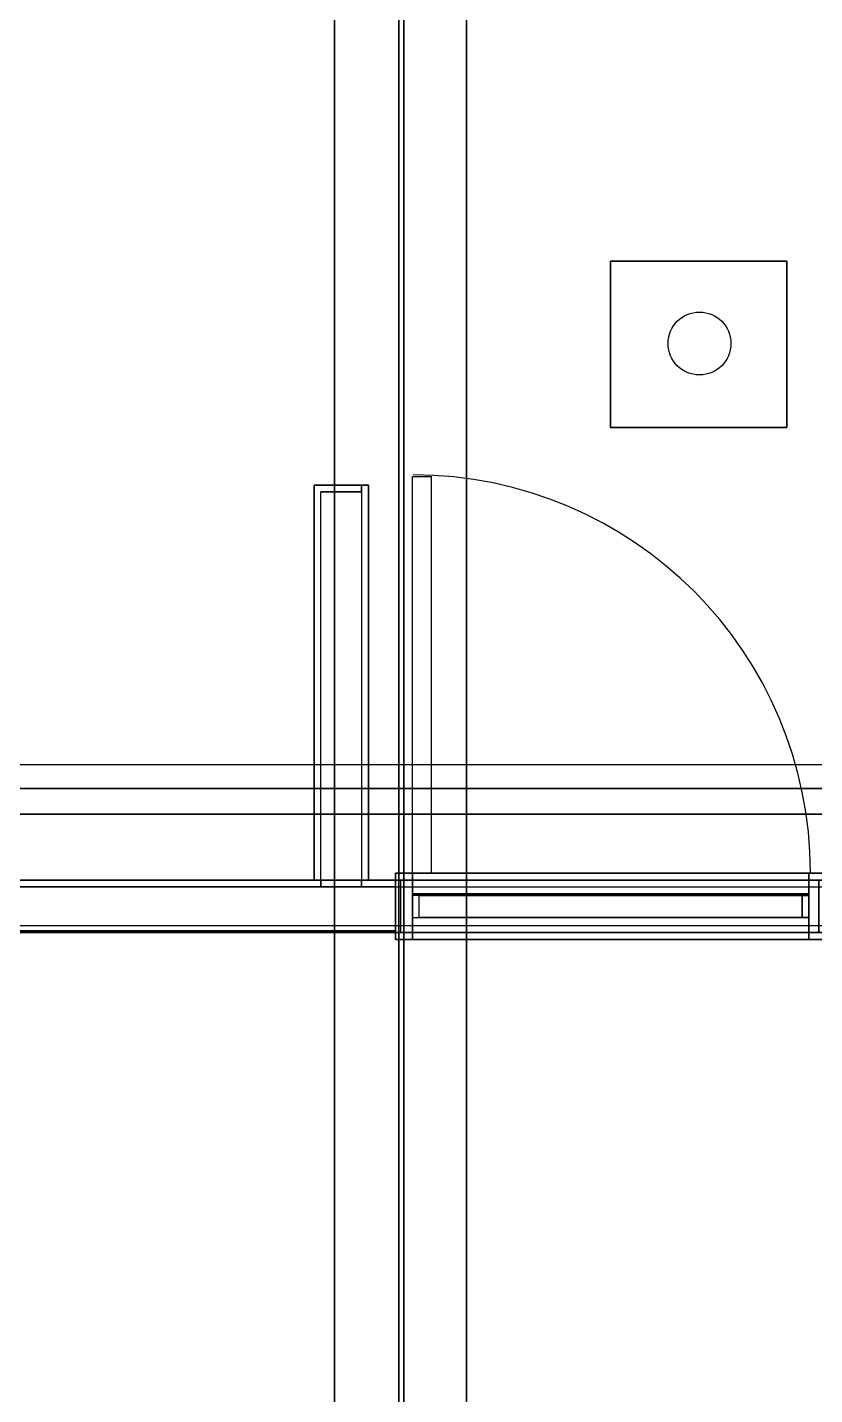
# Model space of a CAD drawing. Header units: metres. Extents: x 114 to 218, y 8 to 180.
# Drawn here: x 174.4 to 181.55, y 62.93 to 75.33 of the extents above; entities that cross this region are included whole.
import ezdxf

# ---------------------------------------------------------------- set-up
doc = ezdxf.new("R2010")
doc.units = ezdxf.units.M
doc.header["$MEASUREMENT"] = 0
for name, color, linetype in [('_Route', 7, 'Continuous'), ('A-2D-DOOR', 7, 'Continuous'), ('A-2D-I-WALL', 7, 'Continuous'), ('A-3D-DOOR', 7, 'Continuous'), ('A-3D-DOOR-FRAM', 7, 'Continuous'), ('A-3D-I-WALL', 7, 'Continuous'), ('E-LIGHT', 7, 'Continuous'), ('PL-WA-Pipe', 7, 'Continuous'), ('S-3D-BEAM', 7, 'Continuous')]:
    doc.layers.add(name, color=color, linetype=linetype)

msp = doc.modelspace()

# ---------------------------------------------------------------- linework, layer by layer
at = {"layer": '_Route', "color": 4, "true_color": 0x00ffff}
msp.add_lwpolyline([(168.404, 68.428), (199.875, 68.428), (199.875, 77.642)], dxfattribs=at)
msp.add_lwpolyline([(168.404, 68.428), (199.875, 68.428), (199.875, 77.642)], dxfattribs=at)
at = {"layer": 'A-2D-DOOR', "color": 9, "true_color": 0xbababa}
for points in [[(177.895, 67.659), (177.895, 71.258), (178.064, 71.258), (178.064, 67.659)], [(177.895, 67.659), (177.895, 67.059), (177.741, 67.059), (177.741, 67.659), (177.895, 67.659)], [(177.895, 67.659), (178.064, 67.659)], [(181.494, 67.659), (181.494, 67.059), (181.648, 67.059), (181.648, 67.659), (181.494, 67.659)]]:
    msp.add_lwpolyline(points, dxfattribs=at)
msp.add_arc((177.902, 67.667), 3.607, 0, 90, dxfattribs=at)
at = {"layer": 'A-2D-I-WALL', "color": 9, "true_color": 0xbababa}
for points in [[(177.495, 67.598), (177.495, 71.181), (177.003, 71.181), (177.003, 67.598)], [(177.064, 67.536), (177.064, 71.12), (177.433, 71.12), (177.433, 67.536)], [(177.064, 67.536), (170.542, 67.536)], [(177.003, 67.598), (170.604, 67.598)], [(177.741, 67.536), (177.433, 67.536)], [(177.741, 67.598), (177.495, 67.598)], [(177.741, 67.182), (158.975, 67.182)], [(158.975, 67.121), (177.741, 67.121)]]:
    msp.add_lwpolyline(points, dxfattribs=at)
at = {"layer": 'A-3D-DOOR', "color": 31, "true_color": 0xffbf7f}
for points in [[(177.895, 67.474), (177.895, 67.659)], [(177.895, 67.659), (177.895, 67.474)], [(177.895, 67.659), (181.494, 67.659), (177.895, 67.659)], [(181.494, 67.474), (181.494, 67.659)], [(181.494, 67.474), (181.494, 67.659)], [(181.494, 67.659), (181.494, 67.659)], [(181.494, 67.659), (181.494, 67.659)], [(177.895, 67.474), (181.494, 67.474), (177.895, 67.474)], [(177.895, 67.474), (177.895, 67.474)], [(181.494, 67.474), (181.494, 67.474)], [(181.494, 67.474), (181.494, 67.474)]]:
    msp.add_lwpolyline(points, dxfattribs=at)
at = {"layer": 'A-3D-DOOR-FRAM', "color": 31, "true_color": 0xffbf7f}
for points in [[(177.741, 67.059), (177.741, 67.659), (177.741, 67.059)], [(177.895, 67.059), (177.895, 67.059), (177.741, 67.059), (181.648, 67.059), (181.494, 67.059), (177.895, 67.059), (177.895, 67.659), (177.741, 67.659), (181.648, 67.659), (181.494, 67.659), (177.895, 67.659), (177.895, 67.659)], [(177.741, 67.659), (177.741, 67.659)], [(177.741, 67.659), (177.741, 67.659)], [(177.895, 67.059), (177.895, 67.659)], [(181.494, 67.059), (181.494, 67.659), (181.494, 67.059)], [(181.494, 67.659), (181.494, 67.659)], [(181.494, 67.659), (181.494, 67.659)], [(181.494, 67.259), (181.494, 67.459), (177.895, 67.459), (177.895, 67.259), (177.956, 67.259), (177.956, 67.459), (177.895, 67.459), (177.895, 67.259), (181.494, 67.259), (181.433, 67.259), (177.956, 67.259), (177.956, 67.459), (181.433, 67.459), (181.494, 67.459)], [(177.895, 67.459), (177.895, 67.459)], [(177.956, 67.459), (177.956, 67.459)], [(177.956, 67.459), (177.956, 67.459)], [(181.433, 67.259), (181.433, 67.459), (181.433, 67.259)], [(181.433, 67.459), (181.433, 67.459)], [(181.494, 67.459), (181.494, 67.259)], [(181.494, 67.459), (181.494, 67.459)], [(177.895, 67.259), (177.895, 67.259)], [(177.895, 67.259), (177.895, 67.259)], [(177.956, 67.259), (177.956, 67.259)], [(177.956, 67.259), (177.956, 67.259)], [(181.433, 67.259), (181.433, 67.259)], [(181.494, 67.259), (181.494, 67.259)], [(177.741, 67.059), (177.741, 67.059)], [(177.741, 67.059), (177.741, 67.059)], [(181.494, 67.059), (181.494, 67.059)], [(181.494, 67.059), (181.494, 67.059)]]:
    msp.add_lwpolyline(points, dxfattribs=at)
at = {"layer": 'A-3D-I-WALL', "color": 42, "true_color": 0xdda500}
for points in [[(177.064, 71.181), (177.003, 71.181), (177.003, 67.598), (177.064, 67.598), (177.064, 71.12), (177.433, 71.12), (177.433, 71.181), (177.064, 71.181)], [(177.495, 67.598), (177.495, 71.181), (177.433, 71.181), (177.433, 71.12), (177.433, 67.598), (177.495, 67.598), (177.003, 67.598), (177.003, 71.181)], [(177.003, 71.181), (177.064, 71.181), (177.433, 71.181), (177.495, 71.181)], [(177.495, 67.598), (177.003, 67.598), (177.003, 71.181), (177.495, 71.181), (177.495, 67.598), (177.495, 71.181)], [(177.003, 71.181), (177.003, 71.181)], [(177.003, 71.181), (177.003, 71.181)], [(177.064, 71.181), (177.064, 71.181)], [(177.064, 71.181), (177.064, 71.181)], [(177.433, 71.12), (177.064, 71.12)], [(177.064, 71.12), (177.064, 71.12)], [(177.433, 71.181), (177.433, 71.181)], [(177.433, 71.181), (177.433, 71.181)], [(177.433, 71.12), (177.433, 71.12)], [(177.495, 71.181), (177.495, 71.181)], [(177.495, 71.181), (177.495, 71.181)], [(165.482, 67.598), (167.389, 67.598), (167.881, 67.598), (177.003, 67.598), (177.495, 67.598), (183.478, 67.598), (183.971, 67.598), (190, 67.598)], [(165.482, 67.598), (167.389, 67.598), (167.881, 67.598), (170.112, 67.598), (170.604, 67.598), (177.003, 67.598), (177.495, 67.598), (177.787, 67.598), (177.787, 67.121)], [(167.82, 67.598), (167.82, 67.536), (177.064, 67.536), (177.064, 67.598), (177.003, 67.598), (167.881, 67.598), (167.82, 67.598)], [(177.003, 67.598), (177.003, 67.598)], [(177.003, 67.598), (177.003, 67.598)], [(177.003, 67.598), (177.003, 67.598)], [(177.003, 67.598), (177.003, 67.598)], [(177.003, 67.598), (177.003, 67.598)], [(177.003, 67.598), (177.003, 67.598)], [(177.064, 67.598), (177.064, 67.536), (177.433, 67.536), (177.433, 67.598)], [(177.064, 67.598), (177.064, 67.598)], [(177.064, 67.598), (177.064, 67.598)], [(177.064, 67.536), (177.064, 67.536)], [(177.433, 67.536), (177.064, 67.536)], [(177.064, 67.536), (177.064, 67.536)], [(177.433, 67.598), (177.433, 67.598)], [(183.54, 67.598), (183.478, 67.598), (177.495, 67.598), (177.433, 67.598), (177.433, 67.536), (183.54, 67.536), (183.54, 67.598)], [(177.433, 67.598), (177.433, 67.598)], [(177.433, 67.536), (177.433, 67.536)], [(177.433, 67.536), (177.433, 67.536)], [(177.495, 67.598), (177.495, 67.598)], [(177.495, 67.598), (177.495, 67.598)], [(177.495, 67.598), (177.495, 67.598)], [(177.495, 67.598), (177.495, 67.598)], [(177.495, 67.598), (177.495, 67.598)], [(185.878, 67.121), (185.878, 67.598), (183.971, 67.598), (183.478, 67.598), (181.586, 67.598), (181.586, 67.121), (181.586, 67.598), (177.787, 67.598), (177.787, 67.121)], [(177.787, 67.598), (177.787, 67.598)], [(165.482, 67.121), (190, 67.121), (190, 67.182), (165.482, 67.182), (165.482, 67.121)], [(165.482, 67.136), (177.741, 67.136), (177.741, 67.121), (177.741, 67.136), (165.482, 67.136)], [(165.482, 67.121), (177.741, 67.121), (165.482, 67.121), (177.787, 67.121), (181.586, 67.121), (185.878, 67.121), (189.677, 67.121), (190, 67.121), (189.723, 67.121), (190, 67.121), (165.482, 67.121)], [(177.741, 67.136), (177.741, 67.136)], [(177.741, 67.121), (177.741, 67.121)], [(177.741, 67.121), (177.741, 67.121)], [(177.787, 67.121), (177.787, 67.121)]]:
    msp.add_lwpolyline(points, dxfattribs=at)
at = {"layer": 'E-LIGHT', "color": 5, "true_color": 0x0000ff}
for points in [[(179.694, 71.704), (179.694, 73.212), (181.294, 73.212), (181.294, 71.704), (181.294, 73.212), (179.694, 73.212), (179.694, 71.704)], [(179.694, 73.212), (179.694, 73.212)], [(179.694, 73.212), (179.694, 73.212)], [(181.294, 73.212), (181.294, 73.212)], [(181.294, 73.212), (181.294, 73.212)], [(180.494, 72.735), (180.494, 72.735)], [(180.202, 72.458), (180.202, 72.458)], [(180.771, 72.458), (180.771, 72.458)], [(180.494, 72.166), (180.494, 72.166)], [(181.294, 71.704), (179.694, 71.704), (181.294, 71.704)], [(179.694, 71.704), (179.694, 71.704)], [(179.694, 71.704), (179.694, 71.704)], [(181.294, 71.704), (181.294, 71.704)], [(181.294, 71.704), (181.294, 71.704)]]:
    msp.add_lwpolyline(points, dxfattribs=at)
msp.add_circle((180.502, 72.466), 0.285, dxfattribs=at)
msp.add_circle((180.502, 72.466), 0.285, dxfattribs=at)
at = {"layer": 'PL-WA-Pipe', "color": 241, "true_color": 0xff7f9f}
for points in [[(182.509, 68.643), (168.973, 68.643)], [(182.509, 68.643), (168.973, 68.643)], [(182.509, 68.643), (168.973, 68.643)], [(182.509, 68.643), (168.973, 68.643)], [(182.509, 68.428), (168.958, 68.428)], [(182.509, 68.428), (168.958, 68.428)], [(182.509, 68.428), (168.973, 68.428)], [(182.509, 68.428), (168.973, 68.428)], [(182.509, 68.197), (168.973, 68.197)], [(168.973, 68.197), (182.509, 68.197)], [(182.509, 68.197), (168.973, 68.197)], [(168.973, 68.197), (182.509, 68.197)]]:
    msp.add_lwpolyline(points, dxfattribs=at)
at = {"layer": 'S-3D-BEAM', "color": 4, "true_color": 0x00ffff}
for points in [[(177.187, 78.719), (177.187, 24.529), (177.187, 78.719)], [(178.387, 24.529), (177.187, 24.529), (177.187, 24.529), (177.187, 78.719), (178.387, 78.719), (178.387, 24.529)], [(177.187, 24.529), (178.387, 24.529), (178.387, 24.529), (178.387, 78.719), (177.187, 78.719), (177.187, 24.529)], [(177.187, 78.719), (177.187, 24.529), (177.187, 78.719)], [(177.772, 24.529), (177.187, 24.529), (177.187, 24.529), (177.187, 78.719), (177.772, 78.719), (177.772, 24.529)], [(177.772, 24.529), (177.187, 24.529), (177.772, 24.529), (177.772, 24.529), (177.772, 78.719), (177.187, 78.719), (177.187, 24.529), (178.387, 24.529), (177.818, 24.529)], [(177.772, 78.719), (177.772, 24.529), (177.772, 78.719)], [(177.818, 24.529), (178.387, 24.529), (178.387, 24.529), (178.387, 78.719), (177.818, 78.719), (177.818, 24.529)], [(177.818, 78.719), (177.818, 24.529), (177.818, 78.719)], [(178.387, 24.529), (177.818, 24.529), (177.818, 24.529), (177.818, 78.719), (178.387, 78.719), (178.387, 24.529)], [(178.387, 78.719), (178.387, 24.529), (178.387, 78.719)], [(178.387, 78.719), (178.387, 24.529), (178.387, 78.719)]]:
    msp.add_lwpolyline(points, dxfattribs=at)

doc.saveas('drawing.dxf')
